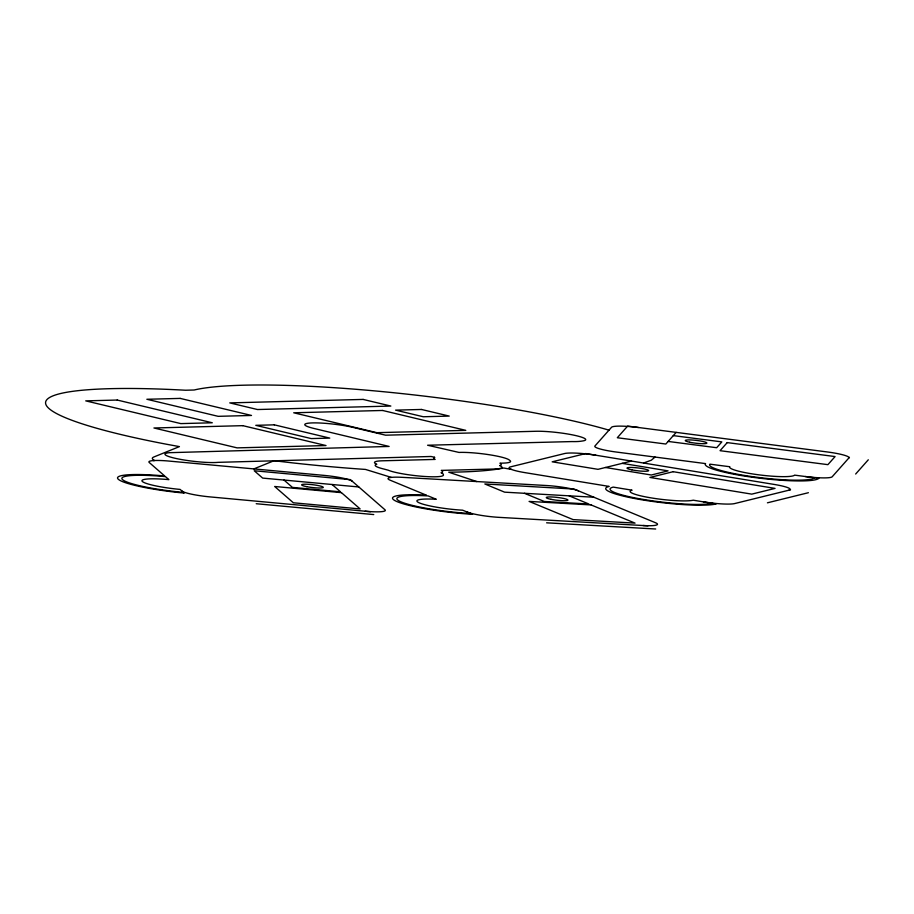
<?xml version="1.0" encoding="UTF-8"?>
<svg xmlns="http://www.w3.org/2000/svg" width="914" height="914" viewBox="0 0 914 914"><rect width="100%" height="100%" fill="white"/><g stroke="black" fill="none" stroke-linecap="round" stroke-linejoin="round"><path stroke-width="1.37" d="M655.064 457.057L651.305 460.21L643.536 463.032M676.177 432.379L665.838 444.033L617.304 437.737L627.632 426.095L827.17 451.939A24.564 3.21 6.7 0 1 848.855 457.994M849.426 457.343L832.197 476.765A24.564 3.21 6.7 0 1 805.348 476.525M855.664 474.023L868.3 459.788M253.852 468.905L274.017 460.725L292.194 462.838A240.233 31.362 6.7 0 0 365.497 469.43L391.272 477.382M631.54 461.067L598.019 469.328L552.182 461.821L585.691 453.561L774.158 484.431A24.564 3.21 6.7 0 1 788.702 490.247M790.564 489.79L734.707 503.557A24.564 3.21 6.7 0 1 703.403 501.866M767.429 502.814L808.387 492.715M153.335 460.587L154.512 460.53L153.769 460.119A49.139 6.409 6.7 0 1 153.849 456.989L179.43 446.615L166.405 444.215A240.233 31.362 6.7 0 1 45.803 401.429A240.233 31.362 6.7 0 1 185.531 390.232L194.134 390.004A240.233 31.362 6.7 0 1 381.561 391.535A240.233 31.362 6.7 0 1 605.776 429.226L608.975 430.186M593.86 497.227L504.631 492.166L484.831 483.974L574.072 489.047L655.429 522.705A24.564 3.21 6.7 0 1 643.022 525.527M647.98 525.813L499.261 517.37A24.564 3.21 6.7 0 1 467.054 512.011M546.618 522.808L655.681 529M358.802 486.968L262.649 478.091L254.241 470.756L350.393 479.633L384.965 509.772A24.564 3.21 6.7 0 1 365.132 511.223M370.478 511.714L210.22 496.919A24.564 3.21 6.7 0 1 181.966 491.035M256.217 503.717L373.746 514.571M673.298 435.612L721.832 441.896L716.667 447.723L668.134 441.439M622.228 463.364L668.065 470.87L651.316 475.006L605.468 467.5M569.079 495.822L588.867 504.014L544.253 501.478L524.453 493.297M476.811 481.564L448.717 472.195L458.485 472.047A240.233 31.362 6.7 0 0 500.312 468.699L503.74 468.014L511.383 469.408M332.102 484.5L340.511 491.835L292.423 487.391L284.014 480.067M814.511 477.714A52.966 6.912 6.7 0 1 756.632 477.222A52.966 6.912 6.7 0 1 709.892 464.163L729.852 466.746A32.755 4.273 6.7 0 0 758.757 474.823A32.755 4.273 6.7 0 0 794.563 475.131L818.83 478.273A57.331 7.483 6.7 0 1 756.175 477.736A57.331 7.483 6.7 0 1 705.585 463.604L616.596 452.076A24.564 3.21 6.7 0 1 594.923 446.021L611.569 427.261A24.564 3.21 6.7 0 1 638.418 427.489M712.063 503.294A52.966 6.912 6.7 0 1 644.599 499.65A52.966 6.912 6.7 0 1 613.248 487.105L632.1 490.19A32.755 4.273 6.7 0 0 651.488 497.947A32.755 4.273 6.7 0 0 693.223 500.198L716.142 503.957A57.331 7.483 6.7 0 1 643.113 500.015A57.331 7.483 6.7 0 1 609.181 486.431L525.127 472.664A24.564 3.21 6.7 0 1 510.583 466.848L564.578 453.538A24.564 3.21 6.7 0 1 595.882 455.229M470.79 513.554A52.966 6.912 6.7 0 1 401.372 502.003A52.966 6.912 6.7 0 1 428.129 495.914L436.264 499.273A32.755 4.273 6.7 0 0 419.72 503.043A32.755 4.273 6.7 0 0 462.655 510.195L472.549 514.285A57.331 7.483 6.7 0 1 397.407 501.775A57.331 7.483 6.7 0 1 426.37 495.182L390.084 480.17A24.564 3.21 6.7 0 1 402.503 477.348L546.264 485.505A24.564 3.21 6.7 0 1 578.471 490.864M183.554 492.429A52.966 6.912 6.7 0 1 122.682 479.736A52.966 6.912 6.7 0 1 165.434 476.617L168.884 479.633A32.755 4.273 6.7 0 0 142.447 481.564A32.755 4.273 6.7 0 0 180.104 489.413L184.308 493.08A57.331 7.483 6.7 0 1 118.397 479.347A57.331 7.483 6.7 0 1 164.68 475.966L149.268 462.53A24.564 3.21 6.7 0 1 169.101 461.079L324.024 475.383A24.564 3.21 6.7 0 1 352.267 481.267M727.224 442.604L720.049 450.693L827.901 464.655L835.088 456.566L727.224 442.604M434.63 457.32L434.173 457.548A28.94 3.782 6.7 0 0 434.538 459.079L435.144 459.422L382.223 460.805A28.94 3.782 6.7 0 0 376.008 463.901L376.797 464.255L376.145 464.449A28.94 3.782 6.7 0 0 384.28 469.145L388.21 470.196A28.94 3.782 6.7 0 0 420.554 476.16A28.94 3.782 6.7 0 0 443.393 475.029L443.347 474.48A28.94 3.782 6.7 0 0 441.953 473.178L441.039 472.755L441.679 472.561A28.94 3.782 6.7 0 0 441.896 470.744L441.302 470.402L494.223 469.019A28.94 3.782 6.7 0 0 500.438 465.912L499.65 465.557L500.301 465.363A28.94 3.782 6.7 0 0 500.518 463.547L499.924 463.192L502.837 463.124A28.94 3.782 6.7 0 0 510.092 460.667L509.258 459.982A28.94 3.782 6.7 0 0 488.305 454.589A28.94 3.782 6.7 0 0 458.999 452.43L427.592 445.232L571.844 441.576A28.94 3.782 6.7 0 0 580.927 441.222A69.361 9.049 6.7 0 0 583.829 440.742A28.94 3.782 6.7 0 0 572.221 434.824A28.94 3.782 6.7 0 0 535.992 431.271L385.605 435.19L353.124 427.421A28.94 3.782 6.7 0 0 312.497 422.908A28.94 3.782 6.7 0 0 313.856 428.438L389.124 446.443L169.284 452.693A28.94 3.782 6.7 0 0 178.47 458.988A28.94 3.782 6.7 0 0 218.069 462.347L431.111 456.486L434.63 457.32M673.161 471.704L649.888 477.439L751.765 494.131L775.038 488.396L673.161 471.704M117.221 400.046L85.733 400.869L180.812 423.605L212.288 422.782L117.221 400.046M180.195 398.401L146.857 399.269L218.16 416.327L251.499 415.459L180.195 398.401M363.109 399.418L229.757 402.891L257.485 409.529L390.838 406.056L363.109 399.418M382.6 410.466L293.702 412.785L376.888 432.676L465.786 430.357L382.6 410.466M421.491 409.461L395.568 410.135L423.296 416.761L449.22 416.087L421.491 409.461M242.827 425.661L153.929 427.981L237.114 447.871L326.012 445.552L242.827 425.661M274.314 424.839L255.783 425.33L311.251 438.583L329.771 438.103L274.314 424.839M591.061 504.916L529.092 501.409L573.078 519.598L635.047 523.116L591.061 504.916M341.436 492.646L274.668 486.488L293.348 502.78L360.127 508.938L341.436 492.646M689.67 442.227A10.922 1.428 6.7 0 0 706.842 443.21A10.922 1.428 6.7 0 0 691.658 439.988A10.922 1.428 6.7 0 0 689.67 442.227M631.848 469.865A10.922 1.428 6.7 0 0 648.62 470.676A10.922 1.428 6.7 0 0 632.899 467.511A10.922 1.428 6.7 0 0 631.848 469.865M551.005 499.318A10.922 1.428 6.7 0 0 567.914 500.187A10.922 1.428 6.7 0 0 552.376 496.999A10.922 1.428 6.7 0 0 551.005 499.318M306.807 486.682A10.922 1.428 6.7 0 0 323.293 487.402A10.922 1.428 6.7 0 0 307.241 484.249A10.922 1.428 6.7 0 0 306.807 486.682"/></g></svg>
